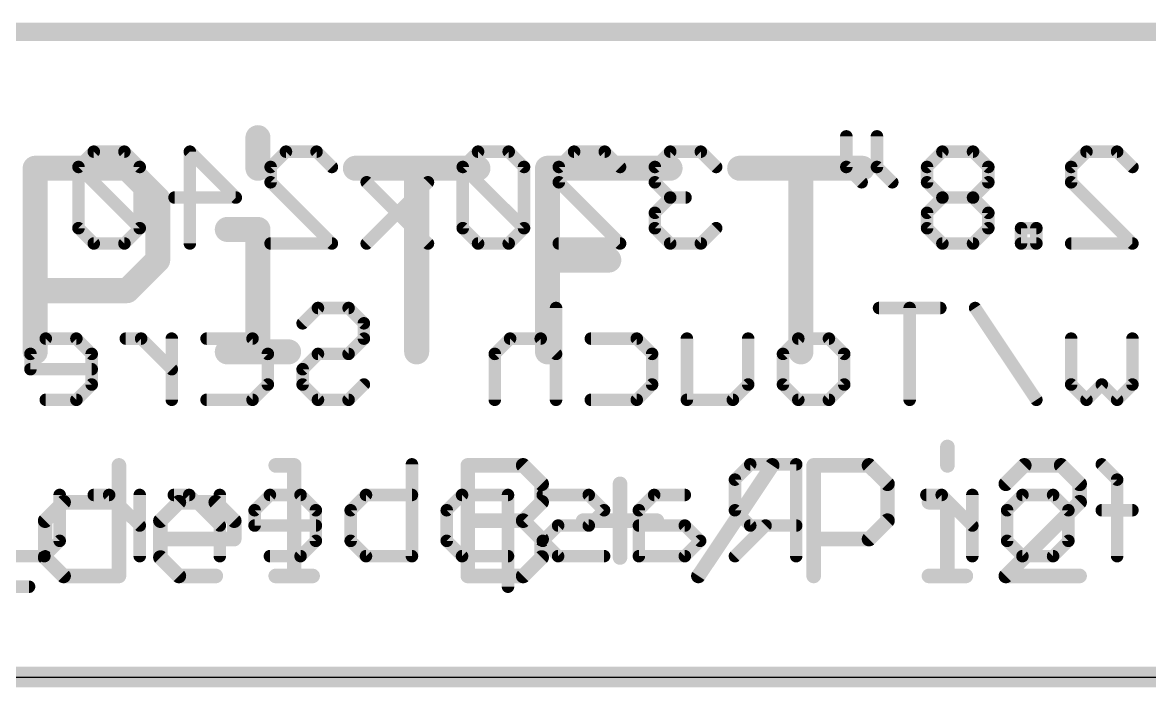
# Model space of a CAD drawing. Extents: x -0.1 to 56.3, y -0.6 to 85.1.
# Drawn here: x 33.66 to 47.38, y -0.13 to 7.98 of the extents above; entities that cross this region are included whole.
import ezdxf

# ---------------------------------------------------------------- set-up
doc = ezdxf.new("R2010")
doc.units = 0
for name, color, linetype in [('1', 12, 'CONTINUOUS'), ('20', 53, 'CONTINUOUS'), ('21', 40, 'CONTINUOUS'), ('22', 6, 'CONTINUOUS'), ('52', 253, 'CONTINUOUS')]:
    doc.layers.add(name, color=color, linetype=linetype)

msp = doc.modelspace()

# ---------------------------------------------------------------- linework, layer by layer
at = {"layer": '1', "const_width": 0.254}
msp.add_lwpolyline([(55.88, 0), (0, 0)], dxfattribs=at)
at = {"layer": '20'}
msp.add_line((3.048, 0), (52.959, 0), dxfattribs=at)
at = {"layer": '21'}
for points, const_width in [([(36.5228, 6.5724), (36.5228, 6.1995)], 0.3048), ([(33.8112, 3.9624), (33.8112, 6.1995)], 0.3048), ([(33.8112, 6.1995), (34.9298, 6.1995)], 0.3048), ([(34.9298, 6.1995), (35.3026, 5.8267)], 0.3048), ([(37.7092, 6.1995), (39.2006, 6.1995)], 0.3048), ([(38.4549, 3.9624), (38.4549, 6.1995)], 0.3048), ([(40.048, 3.9624), (40.048, 6.1995)], 0.3048), ([(40.048, 6.1995), (41.5394, 6.1995)], 0.3048), ([(42.3868, 6.1995), (43.8782, 6.1995)], 0.3048), ([(43.1325, 3.9624), (43.1325, 6.1995)], 0.3048), ([(35.3026, 5.8267), (35.3026, 5.081)], 0.3048), ([(36.15, 5.4538), (36.5228, 5.4538)], 0.3048), ([(36.5228, 5.4538), (36.5228, 3.9624)], 0.3048), ([(35.3026, 5.081), (34.9298, 4.7081)], 0.3048), ([(40.048, 5.081), (40.7937, 5.081)], 0.3048), ([(34.9298, 4.7081), (33.8112, 4.7081)], 0.3048), ([(36.15, 3.9624), (36.8957, 3.9624)], 0.3048), ([(44.9156, 2.8038), (44.9156, 2.5793)], 0.1778), ([(34.8308, 2.5793), (34.8308, 1.2319)], 0.1778), ([(36.7391, 2.5793), (36.9637, 2.5793)], 0.1778), ([(36.9637, 2.5793), (36.9637, 1.2319)], 0.1778), ([(39.0779, 1.2319), (39.0779, 2.5793)], 0.1778), ([(39.0779, 2.5793), (39.7516, 2.5793)], 0.1778), ([(39.7516, 2.5793), (39.9761, 2.3547)], 0.1778), ([(41.8845, 1.2319), (42.7827, 2.5793)], 0.1778), ([(43.2877, 1.2319), (43.2877, 2.5793)], 0.1778), ([(43.2877, 2.5793), (43.9614, 2.5793)], 0.1778), ([(43.9614, 2.5793), (44.186, 2.3547)], 0.1778), ([(45.8511, 2.5793), (45.6265, 2.3547)], 0.1778), ([(46.3002, 2.5793), (45.8511, 2.5793)], 0.1778), ([(46.5248, 2.3547), (46.3002, 2.5793)], 0.1778), ([(39.9761, 2.3547), (39.9761, 2.1301)], 0.1778), ([(40.9303, 2.3547), (40.9303, 1.4565)], 0.1778), ([(44.186, 2.3547), (44.186, 1.9056)], 0.1778), ([(46.5248, 2.1301), (46.5248, 2.3547)], 0.1778), ([(33.9325, 1.9056), (34.1571, 2.1301)], 0.1778), ([(34.1571, 2.1301), (34.8308, 2.1301)], 0.1778), ([(35.3358, 1.9056), (35.5604, 2.1301)], 0.1778), ([(35.5604, 2.1301), (36.0095, 2.1301)], 0.1778), ([(36.0095, 2.1301), (36.2341, 1.9056)], 0.1778), ([(39.9761, 2.1301), (39.7516, 1.9056)], 0.1778), ([(44.691, 2.1301), (44.9156, 2.1301)], 0.1778), ([(44.9156, 2.1301), (44.9156, 1.2319)], 0.1778), ([(45.6265, 1.2319), (46.5248, 2.1301)], 0.1778), ([(33.9325, 1.4565), (33.9325, 1.9056)], 0.1778), ([(35.3358, 1.4565), (35.3358, 1.9056)], 0.1778), ([(36.2341, 1.9056), (36.2341, 1.681)], 0.1778), ([(39.0779, 1.9056), (39.7516, 1.9056)], 0.1778), ([(39.7516, 1.9056), (39.9761, 1.681)], 0.1778), ([(40.4812, 1.9056), (41.3794, 1.9056)], 0.1778), ([(44.186, 1.9056), (43.9614, 1.681)], 0.1778), ([(36.2341, 1.681), (35.3358, 1.681)], 0.1778), ([(39.9761, 1.681), (39.9761, 1.4565)], 0.1778), ([(43.9614, 1.681), (43.2877, 1.681)], 0.1778), ([(34.1571, 1.2319), (33.9325, 1.4565)], 0.1778), ([(35.5604, 1.2319), (35.3358, 1.4565)], 0.1778), ([(39.9761, 1.4565), (39.7516, 1.2319)], 0.1778), ([(34.8308, 1.2319), (34.1571, 1.2319)], 0.1778), ([(36.0095, 1.2319), (35.5604, 1.2319)], 0.1778), ([(36.7391, 1.2319), (37.1882, 1.2319)], 0.1778), ([(39.7516, 1.2319), (39.0779, 1.2319)], 0.1778), ([(44.691, 1.2319), (45.1401, 1.2319)], 0.1778), ([(46.5248, 1.2319), (45.6265, 1.2319)], 0.1778)]:
    msp.add_lwpolyline(points, dxfattribs=dict(at, const_width=const_width))
for points, const_width in [([(36.599, 6.5724, 1), (36.4466, 6.5724)], 0.1524), ([(33.8874, 6.1995, 1), (33.735, 6.1995)], 0.1524), ([(33.8112, 6.2757, 1), (33.8112, 6.1233)], 0.1524), ([(34.9836, 6.2534, 1), (34.8759, 6.1456)], 0.1524), ([(34.9298, 6.1233, 1), (34.9298, 6.2757)], 0.1524), ([(37.7092, 6.2757, 1), (37.7092, 6.1233)], 0.1524), ([(38.5311, 6.1995, 1), (38.3787, 6.1995)], 0.1524), ([(39.2006, 6.1233, 1), (39.2006, 6.2757)], 0.1524), ([(40.1242, 6.1995, 1), (39.9718, 6.1995)], 0.1524), ([(40.048, 6.2757, 1), (40.048, 6.1233)], 0.1524), ([(41.5394, 6.1233, 1), (41.5394, 6.2757)], 0.1524), ([(42.3868, 6.2757, 1), (42.3868, 6.1233)], 0.1524), ([(43.2087, 6.1995, 1), (43.0563, 6.1995)], 0.1524), ([(43.8782, 6.1233, 1), (43.8782, 6.2757)], 0.1524), ([(36.4466, 6.1995, 1), (36.599, 6.1995)], 0.1524), ([(35.3788, 5.8267, 1), (35.2264, 5.8267)], 0.1524), ([(35.2487, 5.7728, 1), (35.3565, 5.8805)], 0.1524), ([(36.15, 5.53, 1), (36.15, 5.3776)], 0.1524), ([(36.599, 5.4538, 1), (36.4466, 5.4538)], 0.1524), ([(36.5228, 5.3776, 1), (36.5228, 5.53)], 0.1524), ([(35.3565, 5.0271, 1), (35.2487, 5.1348)], 0.1524), ([(40.048, 5.1572, 1), (40.048, 5.0048)], 0.1524), ([(40.7937, 5.0048, 1), (40.7937, 5.1572)], 0.1524), ([(35.2264, 5.081, 1), (35.3788, 5.081)], 0.1524), ([(33.8112, 4.7843, 1), (33.8112, 4.6319)], 0.1524), ([(34.8759, 4.762, 1), (34.9836, 4.6542)], 0.1524), ([(34.9298, 4.6319, 1), (34.9298, 4.7843)], 0.1524), ([(33.735, 3.9624, 1), (33.8874, 3.9624)], 0.1524), ([(36.15, 4.0386, 1), (36.15, 3.8862)], 0.1524), ([(36.4466, 3.9624, 1), (36.599, 3.9624)], 0.1524), ([(36.8957, 3.8862, 1), (36.8957, 4.0386)], 0.1524), ([(38.3787, 3.9624, 1), (38.5311, 3.9624)], 0.1524), ([(39.9718, 3.9624, 1), (40.1242, 3.9624)], 0.1524), ([(43.0563, 3.9624, 1), (43.2087, 3.9624)], 0.1524), ([(44.96, 2.8038, 1), (44.8711, 2.8038)], 0.0889), ([(34.8752, 2.5793, 1), (34.7863, 2.5793)], 0.0889), ([(36.7391, 2.6237, 1), (36.7391, 2.5348)], 0.0889), ([(37.0081, 2.5793, 1), (36.9192, 2.5793)], 0.0889), ([(36.9637, 2.5348, 1), (36.9637, 2.6237)], 0.0889), ([(39.1223, 2.5793, 1), (39.0334, 2.5793)], 0.0889), ([(39.0779, 2.6237, 1), (39.0779, 2.5348)], 0.0889), ([(39.783, 2.6107, 1), (39.7201, 2.5478)], 0.0889), ([(39.7516, 2.5348, 1), (39.7516, 2.6237)], 0.0889), ([(42.8197, 2.5546, 1), (42.7457, 2.6039)], 0.0889), ([(43.2877, 2.6237, 1), (43.2877, 2.5348)], 0.0889), ([(43.3322, 2.5793, 1), (43.2433, 2.5793)], 0.0889), ([(43.9928, 2.6107, 1), (43.93, 2.5478)], 0.0889), ([(43.9614, 2.5348, 1), (43.9614, 2.6237)], 0.0889), ([(44.8711, 2.5793, 1), (44.96, 2.5793)], 0.0889), ([(45.8511, 2.6237, 1), (45.8511, 2.5348)], 0.0889), ([(45.8825, 2.5478, 1), (45.8197, 2.6107)], 0.0889), ([(46.3316, 2.6107, 1), (46.2688, 2.5478)], 0.0889), ([(46.3002, 2.5348, 1), (46.3002, 2.6237)], 0.0889), ([(40.0206, 2.3547, 1), (39.9317, 2.3547)], 0.0889), ([(39.9447, 2.3233, 1), (40.0076, 2.3861)], 0.0889), ([(40.9747, 2.3547, 1), (40.8858, 2.3547)], 0.0889), ([(44.2304, 2.3547, 1), (44.1415, 2.3547)], 0.0889), ([(44.1545, 2.3233, 1), (44.2174, 2.3861)], 0.0889), ([(45.5951, 2.3861, 1), (45.658, 2.3233)], 0.0889), ([(46.5692, 2.3547, 1), (46.4803, 2.3547)], 0.0889), ([(46.4933, 2.3233, 1), (46.5562, 2.3861)], 0.0889), ([(34.1571, 2.1746, 1), (34.1571, 2.0857)], 0.0889), ([(34.1885, 2.0987, 1), (34.1257, 2.1616)], 0.0889), ([(34.8308, 2.0857, 1), (34.8308, 2.1746)], 0.0889), ([(35.5604, 2.1746, 1), (35.5604, 2.0857)], 0.0889), ([(35.5918, 2.0987, 1), (35.5289, 2.1616)], 0.0889), ([(36.0409, 2.1616, 1), (35.9781, 2.0987)], 0.0889), ([(36.0095, 2.0857, 1), (36.0095, 2.1746)], 0.0889), ([(40.0076, 2.0987, 1), (39.9447, 2.1616)], 0.0889), ([(44.691, 2.1746, 1), (44.691, 2.0857)], 0.0889), ([(44.96, 2.1301, 1), (44.8711, 2.1301)], 0.0889), ([(44.9156, 2.0857, 1), (44.9156, 2.1746)], 0.0889), ([(46.5562, 2.0987, 1), (46.4933, 2.1616)], 0.0889), ([(39.9317, 2.1301, 1), (40.0206, 2.1301)], 0.0889), ([(46.4803, 2.1301, 1), (46.5692, 2.1301)], 0.0889), ([(33.9011, 1.937, 1), (33.964, 1.8741)], 0.0889), ([(33.977, 1.9056, 1), (33.8881, 1.9056)], 0.0889), ([(35.3044, 1.937, 1), (35.3672, 1.8741)], 0.0889), ([(35.3803, 1.9056, 1), (35.2914, 1.9056)], 0.0889), ([(36.2785, 1.9056, 1), (36.1896, 1.9056)], 0.0889), ([(36.2026, 1.8741, 1), (36.2655, 1.937)], 0.0889), ([(39.0779, 1.95, 1), (39.0779, 1.8611)], 0.0889), ([(39.783, 1.937, 1), (39.7201, 1.8741)], 0.0889), ([(39.7201, 1.937, 1), (39.783, 1.8741)], 0.0889), ([(39.7516, 1.8611, 1), (39.7516, 1.95)], 0.0889), ([(40.4812, 1.95, 1), (40.4812, 1.8611)], 0.0889), ([(41.3794, 1.8611, 1), (41.3794, 1.95)], 0.0889), ([(44.1415, 1.9056, 1), (44.2304, 1.9056)], 0.0889), ([(44.2174, 1.8741, 1), (44.1545, 1.937)], 0.0889), ([(35.3358, 1.7255, 1), (35.3358, 1.6366)], 0.0889), ([(36.1896, 1.681, 1), (36.2785, 1.681)], 0.0889), ([(36.2341, 1.6366, 1), (36.2341, 1.7255)], 0.0889), ([(40.0206, 1.681, 1), (39.9317, 1.681)], 0.0889), ([(39.9447, 1.6496, 1), (40.0076, 1.7124)], 0.0889), ([(43.2877, 1.7255, 1), (43.2877, 1.6366)], 0.0889), ([(43.93, 1.7124, 1), (43.9928, 1.6496)], 0.0889), ([(43.9614, 1.6366, 1), (43.9614, 1.7255)], 0.0889), ([(33.964, 1.4879, 1), (33.9011, 1.425)], 0.0889), ([(35.3672, 1.4879, 1), (35.3044, 1.425)], 0.0889), ([(40.0076, 1.425, 1), (39.9447, 1.4879)], 0.0889), ([(33.8881, 1.4565, 1), (33.977, 1.4565)], 0.0889), ([(35.2914, 1.4565, 1), (35.3803, 1.4565)], 0.0889), ([(39.9317, 1.4565, 1), (40.0206, 1.4565)], 0.0889), ([(40.8858, 1.4565, 1), (40.9747, 1.4565)], 0.0889), ([(34.1571, 1.2764, 1), (34.1571, 1.1874)], 0.0889), ([(34.1257, 1.2005, 1), (34.1885, 1.2633)], 0.0889), ([(34.7863, 1.2319, 1), (34.8752, 1.2319)], 0.0889), ([(34.8308, 1.1874, 1), (34.8308, 1.2764)], 0.0889), ([(35.5604, 1.2764, 1), (35.5604, 1.1874)], 0.0889), ([(35.5289, 1.2005, 1), (35.5918, 1.2633)], 0.0889), ([(36.0095, 1.1874, 1), (36.0095, 1.2764)], 0.0889), ([(36.7391, 1.2764, 1), (36.7391, 1.1874)], 0.0889), ([(36.9192, 1.2319, 1), (37.0081, 1.2319)], 0.0889), ([(37.1882, 1.1874, 1), (37.1882, 1.2764)], 0.0889), ([(39.0779, 1.2764, 1), (39.0779, 1.1874)], 0.0889), ([(39.0334, 1.2319, 1), (39.1223, 1.2319)], 0.0889), ([(39.7201, 1.2633, 1), (39.783, 1.2005)], 0.0889), ([(39.7516, 1.1874, 1), (39.7516, 1.2764)], 0.0889), ([(41.8475, 1.2566, 1), (41.9214, 1.2072)], 0.0889), ([(43.2433, 1.2319, 1), (43.3322, 1.2319)], 0.0889), ([(44.691, 1.2764, 1), (44.691, 1.1874)], 0.0889), ([(44.8711, 1.2319, 1), (44.96, 1.2319)], 0.0889), ([(45.1401, 1.1874, 1), (45.1401, 1.2764)], 0.0889), ([(45.6265, 1.2764, 1), (45.6265, 1.1874)], 0.0889), ([(45.5951, 1.2633, 1), (45.658, 1.2005)], 0.0889), ([(46.5248, 1.1874, 1), (46.5248, 1.2764)], 0.0889)]:
    msp.add_lwpolyline(points, format="xyb", dxfattribs=dict(at, const_width=const_width))
at = {"layer": '22'}
for points, const_width in [([(6.015, 7.812), (56.215, 7.812)], 0.127), ([(43.685, 6.5882), (43.685, 6.2153)], 0.1524), ([(44.0579, 6.5882), (44.0579, 6.2153)], 0.1524), ([(34.5248, 6.4018), (34.3383, 6.2153)], 0.1524), ([(34.8976, 6.4018), (34.5248, 6.4018)], 0.1524), ([(35.084, 6.2153), (34.8976, 6.4018)], 0.1524), ([(35.6942, 5.2832), (35.6942, 6.4018)], 0.1524), ([(35.6942, 6.4018), (36.2534, 5.8425)], 0.1524), ([(36.6771, 6.2153), (36.8636, 6.4018)], 0.1524), ([(36.8636, 6.4018), (37.2364, 6.4018)], 0.1524), ([(37.2364, 6.4018), (37.4228, 6.2153)], 0.1524), ([(39.2023, 6.4018), (39.0159, 6.2153)], 0.1524), ([(39.5752, 6.4018), (39.2023, 6.4018)], 0.1524), ([(39.7616, 6.2153), (39.5752, 6.4018)], 0.1524), ([(40.1853, 6.2153), (40.3717, 6.4018)], 0.1524), ([(40.3717, 6.4018), (40.7446, 6.4018)], 0.1524), ([(40.7446, 6.4018), (40.931, 6.2153)], 0.1524), ([(41.5411, 6.4018), (41.3547, 6.2153)], 0.1524), ([(41.914, 6.4018), (41.5411, 6.4018)], 0.1524), ([(42.1004, 6.2153), (41.914, 6.4018)], 0.1524), ([(44.8544, 6.4018), (44.668, 6.2153)], 0.1524), ([(45.2273, 6.4018), (44.8544, 6.4018)], 0.1524), ([(45.4137, 6.2153), (45.2273, 6.4018)], 0.1524), ([(46.4221, 6.2153), (46.6085, 6.4018)], 0.1524), ([(46.6085, 6.4018), (46.9814, 6.4018)], 0.1524), ([(46.9814, 6.4018), (47.1678, 6.2153)], 0.1524), ([(34.3383, 6.2153), (34.3383, 5.4696)], 0.1524), ([(35.084, 5.4696), (34.3383, 6.2153)], 0.1524), ([(35.084, 5.4696), (35.084, 6.2153)], 0.1524), ([(36.6771, 6.0289), (36.6771, 6.2153)], 0.1524), ([(39.0159, 6.2153), (39.0159, 5.4696)], 0.1524), ([(39.7616, 5.4696), (39.0159, 6.2153)], 0.1524), ([(39.7616, 5.4696), (39.7616, 6.2153)], 0.1524), ([(40.1853, 6.0289), (40.1853, 6.2153)], 0.1524), ([(41.3547, 6.2153), (41.3547, 6.0289)], 0.1524), ([(43.685, 6.2153), (43.8715, 6.0289)], 0.1524), ([(44.0579, 6.2153), (44.2443, 6.0289)], 0.1524), ([(44.668, 6.2153), (44.668, 6.0289)], 0.1524), ([(45.4137, 6.0289), (45.4137, 6.2153)], 0.1524), ([(46.4221, 6.0289), (46.4221, 6.2153)], 0.1524), ([(37.4228, 5.2832), (36.6771, 6.0289)], 0.1524), ([(38.5922, 6.0289), (37.8465, 5.2832)], 0.1524), ([(38.5922, 5.2832), (37.8465, 6.0289)], 0.1524), ([(40.931, 5.2832), (40.1853, 6.0289)], 0.1524), ([(41.3547, 6.0289), (41.5411, 5.8425)], 0.1524), ([(44.668, 6.0289), (44.8544, 5.8425)], 0.1524), ([(45.2273, 5.8425), (45.4137, 6.0289)], 0.1524), ([(47.1678, 5.2832), (46.4221, 6.0289)], 0.1524), ([(36.2534, 5.8425), (35.5077, 5.8425)], 0.1524), ([(41.5411, 5.8425), (41.3547, 5.6561)], 0.1524), ([(41.5411, 5.8425), (41.7276, 5.8425)], 0.1524), ([(44.8544, 5.8425), (44.668, 5.6561)], 0.1524), ([(45.2273, 5.8425), (44.8544, 5.8425)], 0.1524), ([(45.4137, 5.6561), (45.2273, 5.8425)], 0.1524), ([(41.3547, 5.6561), (41.3547, 5.4696)], 0.1524), ([(44.668, 5.6561), (44.668, 5.4696)], 0.1524), ([(45.4137, 5.4696), (45.4137, 5.6561)], 0.1524), ([(34.3383, 5.4696), (34.5248, 5.2832)], 0.1524), ([(34.8976, 5.2832), (35.084, 5.4696)], 0.1524), ([(39.0159, 5.4696), (39.2023, 5.2832)], 0.1524), ([(39.5752, 5.2832), (39.7616, 5.4696)], 0.1524), ([(41.3547, 5.4696), (41.5411, 5.2832)], 0.1524), ([(41.914, 5.2832), (42.1004, 5.4696)], 0.1524), ([(44.668, 5.4696), (44.8544, 5.2832)], 0.1524), ([(45.2273, 5.2832), (45.4137, 5.4696)], 0.1524), ([(45.9984, 5.4696), (45.812, 5.4696)], 0.1524), ([(45.812, 5.4696), (45.812, 5.2832)], 0.1524), ([(45.9984, 5.2832), (45.9984, 5.4696)], 0.1524), ([(34.5248, 5.2832), (34.8976, 5.2832)], 0.1524), ([(36.6771, 5.2832), (37.4228, 5.2832)], 0.1524), ([(39.2023, 5.2832), (39.5752, 5.2832)], 0.1524), ([(40.1853, 5.2832), (40.931, 5.2832)], 0.1524), ([(41.5411, 5.2832), (41.914, 5.2832)], 0.1524), ([(44.8544, 5.2832), (45.2273, 5.2832)], 0.1524), ([(45.812, 5.2832), (45.9984, 5.2832)], 0.1524), ([(46.4221, 5.2832), (47.1678, 5.2832)], 0.1524), ([(37.0669, 4.3103), (37.2534, 4.4968)], 0.1524), ([(37.2534, 4.4968), (37.6262, 4.4968)], 0.1524), ([(37.6262, 4.4968), (37.8126, 4.3103)], 0.1524), ([(40.1514, 4.4968), (40.1514, 3.3782)], 0.1524), ([(44.829, 4.4968), (44.0833, 4.4968)], 0.1524), ([(44.4562, 3.3782), (44.4562, 4.4968)], 0.1524), ([(45.9984, 3.3782), (45.2527, 4.4968)], 0.1524), ([(37.8126, 4.3103), (37.8126, 4.1239)], 0.1524), ([(33.9401, 4.1239), (33.7536, 3.9375)], 0.1524), ([(34.3129, 4.1239), (33.9401, 4.1239)], 0.1524), ([(34.4993, 3.9375), (34.3129, 4.1239)], 0.1524), ([(35.101, 4.1239), (34.9146, 4.1239)], 0.1524), ([(35.4738, 3.7511), (35.101, 4.1239)], 0.1524), ([(35.4738, 3.3782), (35.4738, 4.1239)], 0.1524), ([(35.8975, 4.1239), (36.4568, 4.1239)], 0.1524), ([(36.4568, 4.1239), (36.6432, 3.9375)], 0.1524), ([(37.8126, 4.1239), (37.6262, 3.9375)], 0.1524), ([(39.5921, 4.1239), (39.4057, 3.9375)], 0.1524), ([(39.965, 4.1239), (39.5921, 4.1239)], 0.1524), ([(40.1514, 3.9375), (39.965, 4.1239)], 0.1524), ([(40.5751, 4.1239), (41.1344, 4.1239)], 0.1524), ([(41.1344, 4.1239), (41.3208, 3.9375)], 0.1524), ([(41.7445, 3.3782), (41.7445, 4.1239)], 0.1524), ([(42.4902, 4.1239), (42.4902, 3.5646)], 0.1524), ([(42.9139, 3.9375), (43.1003, 4.1239)], 0.1524), ([(43.1003, 4.1239), (43.4732, 4.1239)], 0.1524), ([(43.4732, 4.1239), (43.6596, 3.9375)], 0.1524), ([(46.4221, 3.5646), (46.4221, 4.1239)], 0.1524), ([(47.1678, 4.1239), (47.1678, 3.5646)], 0.1524), ([(33.7536, 3.9375), (33.7536, 3.7511)], 0.1524), ([(34.4993, 3.5646), (34.4993, 3.9375)], 0.1524), ([(36.6432, 3.9375), (36.6432, 3.5646)], 0.1524), ([(37.2534, 3.9375), (37.0669, 3.7511)], 0.1524), ([(37.6262, 3.9375), (37.2534, 3.9375)], 0.1524), ([(39.4057, 3.9375), (39.4057, 3.3782)], 0.1524), ([(41.3208, 3.9375), (41.3208, 3.5646)], 0.1524), ([(42.9139, 3.5646), (42.9139, 3.9375)], 0.1524), ([(43.6596, 3.9375), (43.6596, 3.5646)], 0.1524), ([(33.7536, 3.7511), (34.4993, 3.7511)], 0.1524), ([(37.0669, 3.7511), (37.0669, 3.5646)], 0.1524), ([(34.3129, 3.3782), (34.4993, 3.5646)], 0.1524), ([(36.6432, 3.5646), (36.4568, 3.3782)], 0.1524), ([(37.0669, 3.5646), (37.2534, 3.3782)], 0.1524), ([(37.6262, 3.3782), (37.8126, 3.5646)], 0.1524), ([(41.3208, 3.5646), (41.1344, 3.3782)], 0.1524), ([(42.4902, 3.5646), (42.3038, 3.3782)], 0.1524), ([(43.1003, 3.3782), (42.9139, 3.5646)], 0.1524), ([(43.6596, 3.5646), (43.4732, 3.3782)], 0.1524), ([(46.6085, 3.3782), (46.4221, 3.5646)], 0.1524), ([(46.795, 3.5646), (46.6085, 3.3782)], 0.1524), ([(46.9814, 3.3782), (46.795, 3.5646)], 0.1524), ([(47.1678, 3.5646), (46.9814, 3.3782)], 0.1524), ([(33.9401, 3.3782), (34.3129, 3.3782)], 0.1524), ([(36.4568, 3.3782), (35.8975, 3.3782)], 0.1524), ([(37.2534, 3.3782), (37.6262, 3.3782)], 0.1524), ([(41.1344, 3.3782), (40.5751, 3.3782)], 0.1524), ([(42.3038, 3.3782), (41.7445, 3.3782)], 0.1524), ([(43.4732, 3.3782), (43.1003, 3.3782)], 0.1524), ([(38.3973, 2.5918), (38.3973, 1.4732)], 0.1524), ([(42.5156, 2.5918), (42.3292, 2.4053)], 0.1524), ([(43.0749, 2.5918), (42.5156, 2.5918)], 0.1524), ([(43.0749, 1.4732), (43.0749, 2.5918)], 0.1524), ([(46.9814, 2.4053), (46.795, 2.5918)], 0.1524), ([(42.3292, 2.4053), (42.3292, 2.0325)], 0.1524), ([(46.9814, 1.4732), (46.9814, 2.4053)], 0.1524), ([(34.1095, 2.2189), (34.1095, 1.6596)], 0.1524), ([(34.7112, 2.2189), (34.5248, 2.2189)], 0.1524), ([(35.084, 1.8461), (34.7112, 2.2189)], 0.1524), ([(35.084, 1.4732), (35.084, 2.2189)], 0.1524), ([(35.6857, 2.2189), (35.4993, 2.2189)], 0.1524), ([(36.0585, 1.8461), (35.6857, 2.2189)], 0.1524), ([(36.0585, 1.4732), (36.0585, 2.2189)], 0.1524), ([(36.6687, 2.2189), (36.4822, 2.0325)], 0.1524), ([(37.0415, 2.2189), (36.6687, 2.2189)], 0.1524), ([(37.2279, 2.0325), (37.0415, 2.2189)], 0.1524), ([(37.6516, 2.0325), (37.8381, 2.2189)], 0.1524), ([(37.8381, 2.2189), (38.3973, 2.2189)], 0.1524), ([(39.0074, 2.2189), (38.821, 2.0325)], 0.1524), ([(39.5667, 2.2189), (39.0074, 2.2189)], 0.1524), ([(39.5667, 1.1004), (39.5667, 2.2189)], 0.1524), ([(40.5497, 2.2189), (39.9904, 2.2189)], 0.1524), ([(40.7361, 2.0325), (40.5497, 2.2189)], 0.1524), ([(41.3462, 2.2189), (41.1598, 2.0325)], 0.1524), ([(41.7191, 2.2189), (41.3462, 2.2189)], 0.1524), ([(44.846, 2.2189), (44.6595, 2.2189)], 0.1524), ([(45.2188, 1.8461), (44.846, 2.2189)], 0.1524), ([(45.2188, 1.4732), (45.2188, 2.2189)], 0.1524), ([(45.6425, 2.0325), (45.8289, 2.2189)], 0.1524), ([(45.8289, 2.2189), (46.2018, 2.2189)], 0.1524), ([(46.2018, 2.2189), (46.3882, 2.0325)], 0.1524), ([(36.4822, 2.0325), (36.4822, 1.8461)], 0.1524), ([(37.2279, 1.6596), (37.2279, 2.0325)], 0.1524), ([(37.6516, 1.6596), (37.6516, 2.0325)], 0.1524), ([(38.821, 2.0325), (38.821, 1.6596)], 0.1524), ([(40.5497, 1.8461), (40.7361, 2.0325)], 0.1524), ([(41.1598, 2.0325), (41.1598, 1.4732)], 0.1524), ([(42.3292, 2.0325), (42.5156, 1.8461)], 0.1524), ([(45.6425, 1.6596), (45.6425, 2.0325)], 0.1524), ([(46.3882, 2.0325), (46.3882, 1.6596)], 0.1524), ([(47.1678, 2.0325), (46.795, 2.0325)], 0.1524), ([(36.4822, 1.8461), (37.2279, 1.8461)], 0.1524), ([(39.9904, 1.6596), (40.1768, 1.8461)], 0.1524), ([(40.1768, 1.8461), (40.5497, 1.8461)], 0.1524), ([(41.7191, 1.8461), (41.1598, 1.8461)], 0.1524), ([(41.9055, 1.6596), (41.7191, 1.8461)], 0.1524), ([(42.7021, 1.8461), (42.3292, 1.4732)], 0.1524), ([(42.5156, 1.8461), (43.0749, 1.8461)], 0.1524), ([(34.1095, 1.6596), (33.9231, 1.4732)], 0.1524), ([(37.0415, 1.4732), (37.2279, 1.6596)], 0.1524), ([(37.8381, 1.4732), (37.6516, 1.6596)], 0.1524), ([(38.821, 1.6596), (39.0074, 1.4732)], 0.1524), ([(40.1768, 1.4732), (39.9904, 1.6596)], 0.1524), ([(41.7191, 1.4732), (41.9055, 1.6596)], 0.1524), ([(45.8289, 1.4732), (45.6425, 1.6596)], 0.1524), ([(46.3882, 1.6596), (46.2018, 1.4732)], 0.1524), ([(33.9231, 1.4732), (33.3638, 1.4732)], 0.1524), ([(36.6687, 1.4732), (37.0415, 1.4732)], 0.1524), ([(38.3973, 1.4732), (37.8381, 1.4732)], 0.1524), ([(39.0074, 1.4732), (39.5667, 1.4732)], 0.1524), ([(40.7361, 1.4732), (40.1768, 1.4732)], 0.1524), ([(41.1598, 1.4732), (41.7191, 1.4732)], 0.1524), ([(46.2018, 1.4732), (45.8289, 1.4732)], 0.1524), ([(33.5503, 1.1004), (33.7367, 1.1004)], 0.1524)]:
    msp.add_lwpolyline(points, dxfattribs=dict(at, const_width=const_width))
at = {"layer": '22', "const_width": 0.0762}
for points in [[(43.7231, 6.5882, 1), (43.6469, 6.5882)], [(44.096, 6.5882, 1), (44.0198, 6.5882)], [(34.5248, 6.4399, 1), (34.5248, 6.3637)], [(34.5517, 6.3748, 1), (34.4978, 6.4287)], [(34.9246, 6.4287, 1), (34.8707, 6.3748)], [(34.8976, 6.3637, 1), (34.8976, 6.4399)], [(35.7211, 6.4287, 1), (35.6672, 6.3748)], [(35.7323, 6.4018, 1), (35.6561, 6.4018)], [(36.8636, 6.4399, 1), (36.8636, 6.3637)], [(36.8905, 6.3748, 1), (36.8366, 6.4287)], [(37.2633, 6.4287, 1), (37.2095, 6.3748)], [(37.2364, 6.3637, 1), (37.2364, 6.4399)], [(39.2023, 6.4399, 1), (39.2023, 6.3637)], [(39.2293, 6.3748, 1), (39.1754, 6.4287)], [(39.6021, 6.4287, 1), (39.5483, 6.3748)], [(39.5752, 6.3637, 1), (39.5752, 6.4399)], [(40.3717, 6.4399, 1), (40.3717, 6.3637)], [(40.3987, 6.3748, 1), (40.3448, 6.4287)], [(40.7715, 6.4287, 1), (40.7177, 6.3748)], [(40.7446, 6.3637, 1), (40.7446, 6.4399)], [(41.5411, 6.4399, 1), (41.5411, 6.3637)], [(41.5681, 6.3748, 1), (41.5142, 6.4287)], [(41.9409, 6.4287, 1), (41.887, 6.3748)], [(41.914, 6.3637, 1), (41.914, 6.4399)], [(44.8544, 6.4399, 1), (44.8544, 6.3637)], [(44.8814, 6.3748, 1), (44.8275, 6.4287)], [(45.2542, 6.4287, 1), (45.2003, 6.3748)], [(45.2273, 6.3637, 1), (45.2273, 6.4399)], [(46.6085, 6.4399, 1), (46.6085, 6.3637)], [(46.6355, 6.3748, 1), (46.5816, 6.4287)], [(47.0083, 6.4287, 1), (46.9544, 6.3748)], [(46.9814, 6.3637, 1), (46.9814, 6.4399)], [(34.3653, 6.2423, 1), (34.3114, 6.1884)], [(34.3764, 6.2153, 1), (34.3002, 6.2153)], [(34.3114, 6.2423, 1), (34.3653, 6.1884)], [(35.1221, 6.2153, 1), (35.0459, 6.2153)], [(35.0571, 6.1884, 1), (35.111, 6.2423)], [(36.7152, 6.2153, 1), (36.639, 6.2153)], [(36.6502, 6.2423, 1), (36.7041, 6.1884)], [(37.3959, 6.1884, 1), (37.4498, 6.2423)], [(39.0429, 6.2423, 1), (38.989, 6.1884)], [(39.054, 6.2153, 1), (38.9778, 6.2153)], [(38.989, 6.2423, 1), (39.0429, 6.1884)], [(39.7997, 6.2153, 1), (39.7235, 6.2153)], [(39.7347, 6.1884, 1), (39.7886, 6.2423)], [(40.2234, 6.2153, 1), (40.1472, 6.2153)], [(40.1584, 6.2423, 1), (40.2123, 6.1884)], [(40.9041, 6.1884, 1), (40.958, 6.2423)], [(41.3928, 6.2153, 1), (41.3166, 6.2153)], [(41.3278, 6.2423, 1), (41.3817, 6.1884)], [(42.0735, 6.1884, 1), (42.1274, 6.2423)], [(43.712, 6.2423, 1), (43.6581, 6.1884)], [(43.6469, 6.2153, 1), (43.7231, 6.2153)], [(44.0848, 6.2423, 1), (44.0309, 6.1884)], [(44.0198, 6.2153, 1), (44.096, 6.2153)], [(44.7061, 6.2153, 1), (44.6299, 6.2153)], [(44.6411, 6.2423, 1), (44.6949, 6.1884)], [(45.4518, 6.2153, 1), (45.3756, 6.2153)], [(45.3868, 6.1884, 1), (45.4406, 6.2423)], [(46.4602, 6.2153, 1), (46.384, 6.2153)], [(46.3952, 6.2423, 1), (46.449, 6.1884)], [(47.1409, 6.1884, 1), (47.1947, 6.2423)], [(36.639, 6.0289, 1), (36.7152, 6.0289)], [(36.7041, 6.0558, 1), (36.6502, 6.002)], [(37.8735, 6.0558, 1), (37.8196, 6.002)], [(38.6192, 6.002, 1), (38.5653, 6.0558)], [(40.1472, 6.0289, 1), (40.2234, 6.0289)], [(40.2123, 6.0558, 1), (40.1584, 6.002)], [(41.3166, 6.0289, 1), (41.3928, 6.0289)], [(41.3817, 6.0558, 1), (41.3278, 6.002)], [(43.8445, 6.002, 1), (43.8984, 6.0558)], [(44.2174, 6.002, 1), (44.2713, 6.0558)], [(44.6299, 6.0289, 1), (44.7061, 6.0289)], [(44.6949, 6.0558, 1), (44.6411, 6.002)], [(45.3756, 6.0289, 1), (45.4518, 6.0289)], [(45.4406, 6.002, 1), (45.3868, 6.0558)], [(46.384, 6.0289, 1), (46.4602, 6.0289)], [(46.449, 6.0558, 1), (46.3952, 6.002)], [(35.5077, 5.8806, 1), (35.5077, 5.8044)], [(36.2265, 5.8155, 1), (36.2804, 5.8694)], [(36.2534, 5.8044, 1), (36.2534, 5.8806)], [(41.5411, 5.8806, 1), (41.5411, 5.8044)], [(41.5681, 5.8155, 1), (41.5142, 5.8694)], [(41.5142, 5.8155, 1), (41.5681, 5.8694)], [(41.7276, 5.8044, 1), (41.7276, 5.8806)], [(44.8544, 5.8806, 1), (44.8544, 5.8044)], [(44.8814, 5.8155, 1), (44.8275, 5.8694)], [(44.8275, 5.8155, 1), (44.8814, 5.8694)], [(45.2542, 5.8694, 1), (45.2003, 5.8155)], [(45.2003, 5.8694, 1), (45.2542, 5.8155)], [(45.2273, 5.8044, 1), (45.2273, 5.8806)], [(41.3928, 5.6561, 1), (41.3166, 5.6561)], [(41.3278, 5.683, 1), (41.3817, 5.6291)], [(44.7061, 5.6561, 1), (44.6299, 5.6561)], [(44.6411, 5.683, 1), (44.6949, 5.6291)], [(45.4518, 5.6561, 1), (45.3756, 5.6561)], [(45.3868, 5.6291, 1), (45.4406, 5.683)], [(34.3653, 5.4966, 1), (34.3114, 5.4427)], [(34.3002, 5.4696, 1), (34.3764, 5.4696)], [(35.0459, 5.4696, 1), (35.1221, 5.4696)], [(35.111, 5.4427, 1), (35.0571, 5.4966)], [(35.0571, 5.4427, 1), (35.111, 5.4966)], [(39.0429, 5.4966, 1), (38.989, 5.4427)], [(38.9778, 5.4696, 1), (39.054, 5.4696)], [(39.7235, 5.4696, 1), (39.7997, 5.4696)], [(39.7886, 5.4427, 1), (39.7347, 5.4966)], [(39.7347, 5.4427, 1), (39.7886, 5.4966)], [(41.3817, 5.4966, 1), (41.3278, 5.4427)], [(41.3166, 5.4696, 1), (41.3928, 5.4696)], [(42.1274, 5.4427, 1), (42.0735, 5.4966)], [(44.6949, 5.4966, 1), (44.6411, 5.4427)], [(44.6299, 5.4696, 1), (44.7061, 5.4696)], [(45.3756, 5.4696, 1), (45.4518, 5.4696)], [(45.4406, 5.4427, 1), (45.3868, 5.4966)], [(45.812, 5.5077, 1), (45.812, 5.4315)], [(45.8501, 5.4696, 1), (45.7739, 5.4696)], [(46.0365, 5.4696, 1), (45.9603, 5.4696)], [(45.9984, 5.4315, 1), (45.9984, 5.5077)], [(34.5248, 5.3213, 1), (34.5248, 5.2451)], [(34.8976, 5.2451, 1), (34.8976, 5.3213)], [(36.6771, 5.3213, 1), (36.6771, 5.2451)], [(37.4228, 5.2451, 1), (37.4228, 5.3213)], [(39.2023, 5.3213, 1), (39.2023, 5.2451)], [(39.5752, 5.2451, 1), (39.5752, 5.3213)], [(40.1853, 5.3213, 1), (40.1853, 5.2451)], [(40.931, 5.2451, 1), (40.931, 5.3213)], [(41.5411, 5.3213, 1), (41.5411, 5.2451)], [(41.914, 5.2451, 1), (41.914, 5.3213)], [(44.8544, 5.3213, 1), (44.8544, 5.2451)], [(45.2273, 5.2451, 1), (45.2273, 5.3213)], [(45.812, 5.3213, 1), (45.812, 5.2451)], [(45.9984, 5.2451, 1), (45.9984, 5.3213)], [(46.4221, 5.3213, 1), (46.4221, 5.2451)], [(47.1678, 5.2451, 1), (47.1678, 5.3213)], [(34.4978, 5.2563, 1), (34.5517, 5.3101)], [(34.8707, 5.3101, 1), (34.9246, 5.2563)], [(35.6561, 5.2832, 1), (35.7323, 5.2832)], [(37.3959, 5.2563, 1), (37.4498, 5.3101)], [(37.8196, 5.3101, 1), (37.8735, 5.2563)], [(38.5653, 5.2563, 1), (38.6192, 5.3101)], [(39.1754, 5.2563, 1), (39.2293, 5.3101)], [(39.5483, 5.3101, 1), (39.6021, 5.2563)], [(40.9041, 5.2563, 1), (40.958, 5.3101)], [(41.5142, 5.2563, 1), (41.5681, 5.3101)], [(41.887, 5.3101, 1), (41.9409, 5.2563)], [(44.8275, 5.2563, 1), (44.8814, 5.3101)], [(45.2003, 5.3101, 1), (45.2542, 5.2563)], [(45.7739, 5.2832, 1), (45.8501, 5.2832)], [(45.9603, 5.2832, 1), (46.0365, 5.2832)], [(47.1409, 5.2563, 1), (47.1947, 5.3101)], [(37.2534, 4.5349, 1), (37.2534, 4.4587)], [(37.2803, 4.4698, 1), (37.2264, 4.5237)], [(37.6531, 4.5237, 1), (37.5993, 4.4698)], [(37.6262, 4.4587, 1), (37.6262, 4.5349)], [(40.1895, 4.4968, 1), (40.1133, 4.4968)], [(44.0833, 4.5349, 1), (44.0833, 4.4587)], [(44.4943, 4.4968, 1), (44.4181, 4.4968)], [(44.829, 4.4587, 1), (44.829, 4.5349)], [(45.2844, 4.5179, 1), (45.221, 4.4756)], [(37.04, 4.3373, 1), (37.0939, 4.2834)], [(37.8507, 4.3103, 1), (37.7745, 4.3103)], [(37.7857, 4.2834, 1), (37.8396, 4.3373)], [(33.9401, 4.162, 1), (33.9401, 4.0858)], [(33.967, 4.097, 1), (33.9131, 4.1508)], [(34.3399, 4.1508, 1), (34.286, 4.097)], [(34.3129, 4.0858, 1), (34.3129, 4.162)], [(34.9146, 4.162, 1), (34.9146, 4.0858)], [(35.1279, 4.1508, 1), (35.074, 4.097)], [(35.101, 4.0858, 1), (35.101, 4.162)], [(35.5119, 4.1239, 1), (35.4357, 4.1239)], [(35.8975, 4.162, 1), (35.8975, 4.0858)], [(36.4837, 4.1508, 1), (36.4299, 4.097)], [(36.4568, 4.0858, 1), (36.4568, 4.162)], [(37.7745, 4.1239, 1), (37.8507, 4.1239)], [(37.8396, 4.097, 1), (37.7857, 4.1508)], [(39.5921, 4.162, 1), (39.5921, 4.0858)], [(39.6191, 4.097, 1), (39.5652, 4.1508)], [(39.9919, 4.1508, 1), (39.9381, 4.097)], [(39.965, 4.0858, 1), (39.965, 4.162)], [(40.5751, 4.162, 1), (40.5751, 4.0858)], [(41.1613, 4.1508, 1), (41.1074, 4.097)], [(41.1344, 4.0858, 1), (41.1344, 4.162)], [(41.7826, 4.1239, 1), (41.7064, 4.1239)], [(42.5283, 4.1239, 1), (42.4521, 4.1239)], [(43.1003, 4.162, 1), (43.1003, 4.0858)], [(43.1273, 4.097, 1), (43.0734, 4.1508)], [(43.5001, 4.1508, 1), (43.4462, 4.097)], [(43.4732, 4.0858, 1), (43.4732, 4.162)], [(46.4602, 4.1239, 1), (46.384, 4.1239)], [(47.2059, 4.1239, 1), (47.1297, 4.1239)], [(33.7917, 3.9375, 1), (33.7155, 3.9375)], [(33.7267, 3.9644, 1), (33.7806, 3.9105)], [(34.5374, 3.9375, 1), (34.4612, 3.9375)], [(34.4724, 3.9105, 1), (34.5263, 3.9644)], [(36.6813, 3.9375, 1), (36.6051, 3.9375)], [(36.6163, 3.9105, 1), (36.6702, 3.9644)], [(37.2534, 3.9756, 1), (37.2534, 3.8994)], [(37.2803, 3.9105, 1), (37.2264, 3.9644)], [(37.5993, 3.9644, 1), (37.6531, 3.9105)], [(37.6262, 3.8994, 1), (37.6262, 3.9756)], [(39.4438, 3.9375, 1), (39.3676, 3.9375)], [(39.3788, 3.9644, 1), (39.4327, 3.9105)], [(40.1245, 3.9105, 1), (40.1784, 3.9644)], [(41.3589, 3.9375, 1), (41.2827, 3.9375)], [(41.2939, 3.9105, 1), (41.3478, 3.9644)], [(42.952, 3.9375, 1), (42.8758, 3.9375)], [(42.887, 3.9644, 1), (42.9408, 3.9105)], [(43.6977, 3.9375, 1), (43.6215, 3.9375)], [(43.6327, 3.9105, 1), (43.6866, 3.9644)], [(33.7536, 3.7892, 1), (33.7536, 3.713)], [(33.7155, 3.7511, 1), (33.7917, 3.7511)], [(34.4993, 3.713, 1), (34.4993, 3.7892)], [(35.4469, 3.7241, 1), (35.5008, 3.778)], [(37.105, 3.7511, 1), (37.0288, 3.7511)], [(37.04, 3.778, 1), (37.0939, 3.7241)], [(34.4612, 3.5646, 1), (34.5374, 3.5646)], [(34.5263, 3.5377, 1), (34.4724, 3.5916)], [(36.6051, 3.5646, 1), (36.6813, 3.5646)], [(36.6702, 3.5377, 1), (36.6163, 3.5916)], [(37.0939, 3.5916, 1), (37.04, 3.5377)], [(37.0288, 3.5646, 1), (37.105, 3.5646)], [(37.8396, 3.5377, 1), (37.7857, 3.5916)], [(41.2827, 3.5646, 1), (41.3589, 3.5646)], [(41.3478, 3.5377, 1), (41.2939, 3.5916)], [(42.4521, 3.5646, 1), (42.5283, 3.5646)], [(42.5172, 3.5377, 1), (42.4633, 3.5916)], [(42.9408, 3.5916, 1), (42.887, 3.5377)], [(42.8758, 3.5646, 1), (42.952, 3.5646)], [(43.6215, 3.5646, 1), (43.6977, 3.5646)], [(43.6866, 3.5377, 1), (43.6327, 3.5916)], [(46.449, 3.5916, 1), (46.3952, 3.5377)], [(46.384, 3.5646, 1), (46.4602, 3.5646)], [(46.8219, 3.5916, 1), (46.768, 3.5377)], [(46.8219, 3.5377, 1), (46.768, 3.5916)], [(47.1297, 3.5646, 1), (47.2059, 3.5646)], [(47.1947, 3.5377, 1), (47.1409, 3.5916)], [(33.9401, 3.4163, 1), (33.9401, 3.3401)], [(34.286, 3.4051, 1), (34.3399, 3.3513)], [(34.3129, 3.3401, 1), (34.3129, 3.4163)], [(35.8975, 3.4163, 1), (35.8975, 3.3401)], [(36.4299, 3.4051, 1), (36.4837, 3.3513)], [(36.4568, 3.3401, 1), (36.4568, 3.4163)], [(37.2534, 3.4163, 1), (37.2534, 3.3401)], [(37.2264, 3.3513, 1), (37.2803, 3.4051)], [(37.5993, 3.4051, 1), (37.6531, 3.3513)], [(37.6262, 3.3401, 1), (37.6262, 3.4163)], [(40.5751, 3.4163, 1), (40.5751, 3.3401)], [(41.1074, 3.4051, 1), (41.1613, 3.3513)], [(41.1344, 3.3401, 1), (41.1344, 3.4163)], [(41.7445, 3.4163, 1), (41.7445, 3.3401)], [(42.2768, 3.4051, 1), (42.3307, 3.3513)], [(42.3038, 3.3401, 1), (42.3038, 3.4163)], [(43.1003, 3.4163, 1), (43.1003, 3.3401)], [(43.0734, 3.3513, 1), (43.1273, 3.4051)], [(43.4462, 3.4051, 1), (43.5001, 3.3513)], [(43.4732, 3.3401, 1), (43.4732, 3.4163)], [(45.9667, 3.3571, 1), (46.0301, 3.3993)], [(46.5816, 3.4051, 1), (46.6355, 3.3513)], [(46.5816, 3.3513, 1), (46.6355, 3.4051)], [(46.9544, 3.4051, 1), (47.0083, 3.3513)], [(46.9544, 3.3513, 1), (47.0083, 3.4051)], [(35.4357, 3.3782, 1), (35.5119, 3.3782)], [(39.3676, 3.3782, 1), (39.4438, 3.3782)], [(40.1133, 3.3782, 1), (40.1895, 3.3782)], [(41.7064, 3.3782, 1), (41.7826, 3.3782)], [(44.4181, 3.3782, 1), (44.4943, 3.3782)], [(38.4354, 2.5918, 1), (38.3592, 2.5918)], [(42.5156, 2.6299, 1), (42.5156, 2.5537)], [(42.5426, 2.5648, 1), (42.4887, 2.6187)], [(43.113, 2.5918, 1), (43.0368, 2.5918)], [(43.0749, 2.5537, 1), (43.0749, 2.6299)], [(46.8219, 2.6187, 1), (46.768, 2.5648)], [(42.3673, 2.4053, 1), (42.2911, 2.4053)], [(42.3023, 2.4323, 1), (42.3561, 2.3784)], [(47.0195, 2.4053, 1), (46.9433, 2.4053)], [(46.9544, 2.3784, 1), (47.0083, 2.4323)], [(34.1476, 2.2189, 1), (34.0714, 2.2189)], [(34.5248, 2.257, 1), (34.5248, 2.1808)], [(34.7381, 2.2458, 1), (34.6842, 2.192)], [(34.7112, 2.1808, 1), (34.7112, 2.257)], [(35.1221, 2.2189, 1), (35.0459, 2.2189)], [(35.4993, 2.257, 1), (35.4993, 2.1808)], [(35.7126, 2.2458, 1), (35.6587, 2.192)], [(35.6857, 2.1808, 1), (35.6857, 2.257)], [(36.0966, 2.2189, 1), (36.0204, 2.2189)], [(36.6687, 2.257, 1), (36.6687, 2.1808)], [(36.6956, 2.192, 1), (36.6417, 2.2458)], [(37.0684, 2.2458, 1), (37.0146, 2.192)], [(37.0415, 2.1808, 1), (37.0415, 2.257)], [(37.8381, 2.257, 1), (37.8381, 2.1808)], [(37.865, 2.192, 1), (37.8111, 2.2458)], [(38.3973, 2.1808, 1), (38.3973, 2.257)], [(39.0074, 2.257, 1), (39.0074, 2.1808)], [(39.0344, 2.192, 1), (38.9805, 2.2458)], [(39.6048, 2.2189, 1), (39.5286, 2.2189)], [(39.5667, 2.1808, 1), (39.5667, 2.257)], [(39.9904, 2.257, 1), (39.9904, 2.1808)], [(40.5766, 2.2458, 1), (40.5228, 2.192)], [(40.5497, 2.1808, 1), (40.5497, 2.257)], [(41.3462, 2.257, 1), (41.3462, 2.1808)], [(41.3732, 2.192, 1), (41.3193, 2.2458)], [(41.7191, 2.1808, 1), (41.7191, 2.257)], [(44.6595, 2.257, 1), (44.6595, 2.1808)], [(44.8729, 2.2458, 1), (44.819, 2.192)], [(44.846, 2.1808, 1), (44.846, 2.257)], [(45.2569, 2.2189, 1), (45.1807, 2.2189)], [(45.8289, 2.257, 1), (45.8289, 2.1808)], [(45.8559, 2.192, 1), (45.802, 2.2458)], [(46.2287, 2.2458, 1), (46.1748, 2.192)], [(46.2018, 2.1808, 1), (46.2018, 2.257)], [(36.5203, 2.0325, 1), (36.4441, 2.0325)], [(36.4553, 2.0594, 1), (36.5092, 2.0055)], [(37.266, 2.0325, 1), (37.1898, 2.0325)], [(37.201, 2.0055, 1), (37.2549, 2.0594)], [(37.6897, 2.0325, 1), (37.6135, 2.0325)], [(37.6247, 2.0594, 1), (37.6786, 2.0055)], [(38.8591, 2.0325, 1), (38.7829, 2.0325)], [(38.7941, 2.0594, 1), (38.848, 2.0055)], [(40.7631, 2.0055, 1), (40.7092, 2.0594)], [(40.7092, 2.0055, 1), (40.7631, 2.0594)], [(41.1979, 2.0325, 1), (41.1217, 2.0325)], [(41.1329, 2.0594, 1), (41.1868, 2.0055)], [(42.3561, 2.0594, 1), (42.3023, 2.0055)], [(42.2911, 2.0325, 1), (42.3673, 2.0325)], [(45.6806, 2.0325, 1), (45.6044, 2.0325)], [(45.6156, 2.0594, 1), (45.6694, 2.0055)], [(46.4263, 2.0325, 1), (46.3501, 2.0325)], [(46.3613, 2.0055, 1), (46.4151, 2.0594)], [(46.795, 2.0706, 1), (46.795, 1.9944)], [(47.1678, 1.9944, 1), (47.1678, 2.0706)], [(36.4822, 1.8842, 1), (36.4822, 1.808)], [(37.2279, 1.808, 1), (37.2279, 1.8842)], [(40.1768, 1.8842, 1), (40.1768, 1.808)], [(40.2038, 1.8191, 1), (40.1499, 1.873)], [(40.5497, 1.808, 1), (40.5497, 1.8842)], [(41.1598, 1.8842, 1), (41.1598, 1.808)], [(41.746, 1.873, 1), (41.6921, 1.8191)], [(41.7191, 1.808, 1), (41.7191, 1.8842)], [(42.5156, 1.8842, 1), (42.5156, 1.808)], [(42.729, 1.8191, 1), (42.6751, 1.873)], [(43.0749, 1.808, 1), (43.0749, 1.8842)], [(35.0571, 1.8191, 1), (35.111, 1.873)], [(36.0316, 1.8191, 1), (36.0855, 1.873)], [(36.4441, 1.8461, 1), (36.5203, 1.8461)], [(40.5228, 1.873, 1), (40.5766, 1.8191)], [(42.4887, 1.8191, 1), (42.5426, 1.873)], [(45.1919, 1.8191, 1), (45.2457, 1.873)], [(34.0714, 1.6596, 1), (34.1476, 1.6596)], [(34.1365, 1.6327, 1), (34.0826, 1.6866)], [(37.1898, 1.6596, 1), (37.266, 1.6596)], [(37.2549, 1.6327, 1), (37.201, 1.6866)], [(37.6786, 1.6866, 1), (37.6247, 1.6327)], [(37.6135, 1.6596, 1), (37.6897, 1.6596)], [(38.848, 1.6866, 1), (38.7941, 1.6327)], [(38.7829, 1.6596, 1), (38.8591, 1.6596)], [(40.0174, 1.6866, 1), (39.9635, 1.6327)], [(39.9635, 1.6866, 1), (40.0174, 1.6327)], [(41.9325, 1.6327, 1), (41.8786, 1.6866)], [(41.8786, 1.6327, 1), (41.9325, 1.6866)], [(45.6694, 1.6866, 1), (45.6156, 1.6327)], [(45.6044, 1.6596, 1), (45.6806, 1.6596)], [(46.3501, 1.6596, 1), (46.4263, 1.6596)], [(46.4151, 1.6327, 1), (46.3613, 1.6866)], [(33.8962, 1.5001, 1), (33.9501, 1.4463)], [(33.9231, 1.4351, 1), (33.9231, 1.5113)], [(35.0459, 1.4732, 1), (35.1221, 1.4732)], [(36.0204, 1.4732, 1), (36.0966, 1.4732)], [(36.6687, 1.5113, 1), (36.6687, 1.4351)], [(37.0146, 1.5001, 1), (37.0684, 1.4463)], [(37.0415, 1.4351, 1), (37.0415, 1.5113)], [(37.8381, 1.5113, 1), (37.8381, 1.4351)], [(37.8111, 1.4463, 1), (37.865, 1.5001)], [(38.3592, 1.4732, 1), (38.4354, 1.4732)], [(38.3973, 1.4351, 1), (38.3973, 1.5113)], [(39.0074, 1.5113, 1), (39.0074, 1.4351)], [(38.9805, 1.4463, 1), (39.0344, 1.5001)], [(39.5667, 1.4351, 1), (39.5667, 1.5113)], [(40.1768, 1.5113, 1), (40.1768, 1.4351)], [(40.1499, 1.4463, 1), (40.2038, 1.5001)], [(40.7361, 1.4351, 1), (40.7361, 1.5113)], [(41.1598, 1.5113, 1), (41.1598, 1.4351)], [(41.1217, 1.4732, 1), (41.1979, 1.4732)], [(41.6921, 1.5001, 1), (41.746, 1.4463)], [(41.7191, 1.4351, 1), (41.7191, 1.5113)], [(42.3023, 1.5001, 1), (42.3562, 1.4463)], [(43.0368, 1.4732, 1), (43.113, 1.4732)], [(45.1807, 1.4732, 1), (45.2569, 1.4732)], [(45.8289, 1.5113, 1), (45.8289, 1.4351)], [(45.802, 1.4463, 1), (45.8559, 1.5001)], [(46.1748, 1.5001, 1), (46.2287, 1.4463)], [(46.2018, 1.4351, 1), (46.2018, 1.5113)], [(46.9433, 1.4732, 1), (47.0195, 1.4732)], [(33.7367, 1.0623, 1), (33.7367, 1.1385)], [(39.5286, 1.1004, 1), (39.6048, 1.1004)]]:
    msp.add_lwpolyline(points, format="xyb", dxfattribs=at)
at = {"layer": '52', "const_width": 0.127}
for points in [[(6.115, 7.912), (56.115, 7.912)], [(0, 0), (55.88, 0)]]:
    msp.add_lwpolyline(points, dxfattribs=at)

doc.saveas('drawing.dxf')
